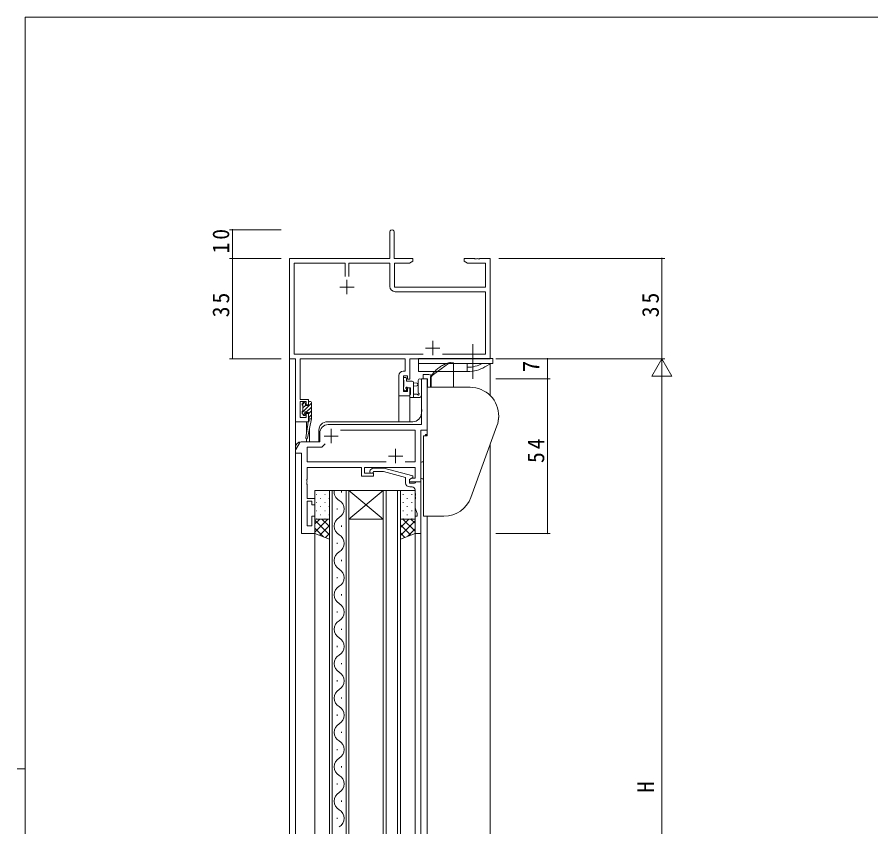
# Model space of a CAD drawing. Units: millimetres, scale not verified. Extents: x -594 to 199, y -420 to 144.
# Drawn here: x -594 to -295.8, y -141.3 to 141.4 of the extents above; entities that cross this region are included whole.
import ezdxf
from ezdxf.enums import TextEntityAlignment as Align

# ---------------------------------------------------------------- set-up
doc = ezdxf.new("R2010")
doc.units = ezdxf.units.MM
doc.header["$LTSCALE"] = 2
doc.linetypes.add('CHAIN2', pattern=[12, 9, -1, 1, -1])
doc.linetypes.add('DASHED3', pattern=[4, 3, -1])
for name, color, linetype, lineweight in [('0-1_YKK_ZWAK', 7, 'Continuous', 9), ('0-3_YKK_12', 2, 'Continuous', 9), ('0-4_YKK_D', 6, 'Continuous', 9), ('0-5_YKK_13', 4, 'Continuous', 9), ('0-6_YKK_11', 7, 'Continuous', 9)]:
    doc.layers.add(name, color=color, linetype=linetype, lineweight=lineweight)
doc.styles.add('ＭＳ ゴシック', font='')
doc.styles.get('ＭＳ ゴシック').set_extended_font_data('MS Gothic')

msp = doc.modelspace()

# ---------------------------------------------------------------- linework, layer by layer
at = {"layer": '0-1_YKK_ZWAK'}
for p, q in [((-591.2, -383.6), (-591.2, 141.4)), ((178.8, 141.4), (-591.2, 141.4)), ((-594, -121.1), (-591.2, -121.1))]:
    msp.add_line(p, q, dxfattribs=at)
at = {"layer": '0-3_YKK_12'}
for p, q in [((-498.821, 52.146), (-498.821, -340.325)), ((-428.821, 52.146), (-428.821, 22.151)), ((-428.821, 20.294), (-428.821, 9.29)), ((-452.821, 3.132), (-452.821, 15.146)), ((-450.821, 15.146), (-452.821, 15.146)), ((-450.821, 15.146), (-450.821, -2.554)), ((-460.721, 9.146), (-460.721, 0.146)), ((-456.821, 9.146), (-460.721, 9.146)), ((-456.821, 9.146), (-456.821, 0.146)), ((-496.821, 0.446), (-496.82, -8.828)), ((-492.921, 0.146), (-496.821, 0.146)), ((-492.921, 0.146), (-492.921, -3.51)), ((-485.621, 0.146), (-455.821, 0.146)), ((-492.921, -5.851), (-492.921, -6.854)), ((-496.821, -315.325), (-496.821, -8.854)), ((-494.621, -6.86), (-494.621, -6.854)), ((-428.821, -7.857), (-428.821, -340.325)), ((-496.821, -10.854), (-494.621, -10.854)), ((-494.621, -38.854), (-494.621, -10.854)), ((-484.921, -23.854), (-478.121, -23.854)), ((-484.921, -255.325), (-484.921, -23.854)), ((-483.921, -23.854), (-483.921, -255.325)), ((-480.761, -24.525), (-480.761, -24.125)), ((-479.121, -255.325), (-479.121, -23.854)), ((-466.121, -23.854), (-478.121, -33.854)), ((-478.121, -23.854), (-466.121, -33.854)), ((-478.121, -23.854), (-466.121, -23.854)), ((-478.121, -23.854), (-478.121, -255.325)), ((-466.121, -23.854), (-460.121, -23.854)), ((-466.121, -255.325), (-466.121, -23.854)), ((-465.121, -23.854), (-465.121, -255.325)), ((-461.121, -255.325), (-461.121, -23.854)), ((-460.121, -23.854), (-460.121, -255.325)), ((-482.281, -30.525), (-482.281, -30.125)), ((-478.121, -33.854), (-466.121, -33.854)), ((-450.821, -32.854), (-450.821, -274.725)), ((-480.761, -36.525), (-480.761, -36.125)), ((-490.021, -38.854), (-494.621, -38.854)), ((-490.021, -240.825), (-490.021, -38.854)), ((-455.021, -38.854), (-453.021, -38.854)), ((-455.021, -38.854), (-455.021, -240.825)), ((-453.021, -38.854), (-453.021, -240.325)), ((-482.281, -42.525), (-482.281, -42.125)), ((-480.761, -48.525), (-480.761, -48.125)), ((-482.281, -54.525), (-482.281, -54.125)), ((-480.761, -60.525), (-480.761, -60.125)), ((-482.281, -66.525), (-482.281, -66.125)), ((-480.761, -72.525), (-480.761, -72.125)), ((-482.281, -78.525), (-482.281, -78.125)), ((-480.761, -84.525), (-480.761, -84.125)), ((-482.281, -90.525), (-482.281, -90.125)), ((-480.761, -96.525), (-480.761, -96.125)), ((-482.281, -102.525), (-482.281, -102.125)), ((-480.761, -108.525), (-480.761, -108.125)), ((-482.281, -114.525), (-482.281, -114.125)), ((-480.761, -120.525), (-480.761, -120.125)), ((-482.281, -126.525), (-482.281, -126.125)), ((-480.761, -132.525), (-480.761, -132.125)), ((-482.281, -138.525), (-482.281, -138.125))]:
    msp.add_line(p, q, dxfattribs=at)
msp.add_lwpolyline([(-488.621, -2.854), (-488.621, -6.854), (-494.821, -6.854)], dxfattribs=at)
for centre, radius, start, end in [((-455.821, 3.146), 3, 270, 0), ((-485.621, -2.854), 3, 90, 180), ((-494.821, -8.854), 2, 90, 179.99985), ((-479.844, -24.325), 3.437, 172.11191, 240.79745), ((-483.198, -30.325), 3.437, 299.20253, 60.79745), ((-479.844, -36.325), 3.437, 119.20253, 240.79745), ((-483.198, -42.325), 3.437, 299.20253, 60.79745), ((-479.844, -48.325), 3.437, 119.20253, 240.79745), ((-483.198, -54.325), 3.437, 299.20253, 60.79745), ((-479.844, -60.325), 3.437, 119.20253, 240.79745), ((-483.198, -66.325), 3.437, 299.20253, 60.79745), ((-479.844, -72.325), 3.437, 119.20253, 240.79745), ((-483.198, -78.325), 3.437, 299.20253, 60.79745), ((-479.844, -84.325), 3.437, 119.20253, 240.79745), ((-483.198, -90.325), 3.437, 299.20253, 60.79745), ((-479.844, -96.325), 3.437, 119.20253, 240.79745), ((-483.198, -102.325), 3.437, 299.20253, 60.79745), ((-479.844, -108.325), 3.437, 119.20253, 240.79745), ((-483.198, -114.325), 3.437, 299.20253, 60.79745), ((-479.844, -120.325), 3.437, 119.20253, 240.79745), ((-483.198, -126.325), 3.437, 299.20253, 60.79745), ((-479.844, -132.325), 3.437, 119.20253, 240.79745), ((-483.198, -138.325), 3.437, 299.20253, 60.79745)]:
    msp.add_arc(centre, radius, start, end, dxfattribs=at)
at = {"layer": '0-4_YKK_D'}
for p, q in [((-501.821, 67.146), (-519.821, 67.146)), ((-518.821, 57.146), (-518.821, 67.146)), ((-501.821, 57.146), (-519.821, 57.146)), ((-501.821, 57.146), (-519.821, 57.146)), ((-518.821, 22.146), (-518.821, 57.146)), ((-425.821, 57.146), (-367.821, 57.146)), ((-368.821, 57.146), (-368.821, 22.146)), ((-501.821, 22.146), (-519.821, 22.146)), ((-426.821, 22.146), (-407.821, 22.146)), ((-425.821, 22.146), (-367.821, 22.146)), ((-425.821, 22.146), (-367.821, 22.146)), ((-408.821, 15.146), (-408.821, 22.146)), ((-368.821, 22.146), (-372.321, 16.084)), ((-368.821, 22.146), (-368.821, 10.022)), ((-368.821, 22.146), (-365.321, 16.084)), ((-426.821, 15.146), (-407.821, 15.146)), ((-426.821, 15.146), (-407.821, 15.146)), ((-408.821, 15.146), (-408.821, -38.854)), ((-372.321, 16.084), (-365.321, 16.084)), ((-368.821, 15.146), (-368.821, -278.325)), ((-426.821, -38.854), (-407.821, -38.854))]:
    msp.add_line(p, q, dxfattribs=at)
for centre, start, end in [((-518.821, 67.146), 90, 270), ((-518.821, 67.146), 270, 90), ((-518.821, 57.146), 90, 270), ((-518.821, 57.146), 90, 270), ((-518.821, 57.146), 270, 90), ((-518.821, 57.146), 270, 90), ((-368.821, 57.146), 90, 270), ((-368.821, 57.146), 270, 90), ((-518.821, 22.146), 90, 270), ((-518.821, 22.146), 270, 90), ((-408.821, 22.146), 90, 270), ((-408.821, 22.146), 270, 90), ((-408.821, 15.146), 90, 270), ((-408.821, 15.146), 90, 270), ((-408.821, 15.146), 270, 90), ((-408.821, 15.146), 270, 90), ((-408.821, -38.854), 90, 270), ((-408.821, -38.854), 270, 90)]:
    msp.add_arc(centre, 0.106, start, end, dxfattribs=at)
at = {"layer": '0-5_YKK_13', "linetype": 'CHAIN2'}
msp.add_line((-434.823, 15.12), (-434.823, 27.25), dxfattribs=at)
at = {"layer": '0-5_YKK_13'}
for p, q in [((-436.821, 22.151), (-453.821, 22.151)), ((-453.821, 22.151), (-453.821, 20.491)), ((-436.821, 22.151), (-427.821, 22.151)), ((-427.821, 22.151), (-427.821, 20.491)), ((-453.821, 20.491), (-436.821, 20.491)), ((-453.821, 19.15), (-453.821, 20.491)), ((-453.821, 17.65), (-453.821, 19.15)), ((-436.821, 20.491), (-431.507, 20.491)), ((-436.821, 19.151), (-436.821, 20.491)), ((-436.821, 19.151), (-436.638, 19.151)), ((-436.821, 19.15), (-436.821, 19.151)), ((-436.821, 17.65), (-436.821, 19.15)), ((-431.507, 20.491), (-428.474, 20.491)), ((-430.64, 19.258), (-428.474, 20.491)), ((-428.474, 20.491), (-427.821, 20.491)), ((-459.091, 15.246), (-459.091, 14.746)), ((-458.291, 15.546), (-458.791, 15.546)), ((-457.991, 14.346), (-457.991, 15.246)), ((-449.621, 17.65), (-453.821, 17.65)), ((-452.201, 16.646), (-450.201, 16.646)), ((-452.201, 15.146), (-452.201, 16.646)), ((-440.621, 17.65), (-449.621, 17.65)), ((-449.621, 15.86), (-449.621, 12.157)), ((-449.421, 15.46), (-449.421, 12.157)), ((-449.019, 16.261), (-447.157, 17.65)), ((-441.621, 17.65), (-441.621, 12.157)), ((-436.821, 17.65), (-440.621, 17.65)), ((-436.821, 17.65), (-436.64, 17.65)), ((-459.091, 12.246), (-459.091, 11.646)), ((-458.891, 14.547), (-458.891, 12.446)), ((-456.091, 14.346), (-457.991, 14.346)), ((-457.53, 11.946), (-456.591, 11.946)), ((-456.591, 11.946), (-456.591, 9.646)), ((-455.591, 8.547), (-455.591, 13.846)), ((-455.591, 13.746), (-454.447, 13.645)), ((-455.591, 12.547), (-454.447, 12.648)), ((-453.921, 10.282), (-453.921, 14.53)), ((-452.721, 9.351), (-452.721, 14.53)), ((-450.821, 12.157), (-435.821, 12.157)), ((-450.821, 10.257), (-450.821, 12.157)), ((-459.003, 11.434), (-458.503, 10.934)), ((-457.991, 11.146), (-457.991, 11.485)), ((-456.791, 9.446), (-456.791, 8.846)), ((-454.411, 9.746), (-455.591, 9.746)), ((-452.789, 9.162), (-453.141, 8.73)), ((-450.821, 10.257), (-450.821, -4.843)), ((-493.658, 6.846), (-494.421, 6.083)), ((-491.221, 6.589), (-494.421, 3.389)), ((-494.421, 6.546), (-494.421, 6.046)), ((-493.621, 6.846), (-494.121, 6.846)), ((-493.321, 5.746), (-493.321, 6.546)), ((-492.221, 6.846), (-492.221, 5.746)), ((-492.033, 7.125), (-492.2, 6.958)), ((-491.521, 7.146), (-491.921, 7.146)), ((-491.221, 6.846), (-491.221, 1.149)), ((-456.491, 8.547), (-453.528, 8.547)), ((-494.421, 3.646), (-494.421, 3.046)), ((-494.221, 5.846), (-494.221, 3.846)), ((-493.321, 5.836), (-494.221, 4.936)), ((-493.389, 3.075), (-493.981, 2.482)), ((-492.221, 5.746), (-493.321, 5.746)), ((-491.221, 5.242), (-493.05, 3.414)), ((-492.86, 3.346), (-492.221, 3.346)), ((-491.221, 3.895), (-492.221, 2.895)), ((-492.221, 3.346), (-492.221, 1.149)), ((-494.333, 2.834), (-493.833, 2.334)), ((-493.321, 2.546), (-493.321, 2.885)), ((-492.395, 0.035), (-493.218, -5.507)), ((-491.221, 1.149), (-492.628, -5.613)), ((-492.221, 1.149), (-492.235, 1.061)), ((-491.221, 2.548), (-492.221, 1.548)), ((-491.221, 1.149), (-492.221, 1.149)), ((-491.221, 1.201), (-491.274, 1.149)), ((-491.921, -2.217), (-491.921, -6.854)), ((-435.524, -26.265), (-426.424, -1.263)), ((-452.021, -4.843), (-450.821, -4.843)), ((-452.021, -30.945), (-452.021, -4.843)), ((-451.321, -4.345), (-451.321, -4.843)), ((-451.071, -4.345), (-451.321, -4.345)), ((-451.071, -4.345), (-450.821, -4.595)), ((-451.071, -4.345), (-451.071, -4.843)), ((-453.021, -19.345), (-453.021, -14.345)), ((-452.521, -13.845), (-452.021, -13.845)), ((-452.021, -19.845), (-452.521, -19.845)), ((-489.601, -25.274), (-489.401, -25.274)), ((-488.186, -23.859), (-487.986, -23.859)), ((-488.186, -26.689), (-487.986, -26.689)), ((-486.571, -25.274), (-486.371, -25.274)), ((-485.156, -23.859), (-484.956, -23.859)), ((-485.156, -26.689), (-484.956, -26.689)), ((-459.301, -25.274), (-459.101, -25.274)), ((-457.886, -23.859), (-457.686, -23.859)), ((-457.886, -26.688), (-457.686, -26.688)), ((-456.271, -25.274), (-456.071, -25.274)), ((-489.601, -28.104), (-489.401, -28.104)), ((-488.186, -29.519), (-487.986, -29.519)), ((-486.571, -28.104), (-486.371, -28.104)), ((-485.156, -29.519), (-484.956, -29.519)), ((-459.301, -28.104), (-459.101, -28.104)), ((-457.886, -29.519), (-457.686, -29.519)), ((-456.271, -28.104), (-456.071, -28.104)), ((-489.601, -30.934), (-489.401, -30.934)), ((-488.186, -32.349), (-487.986, -32.349)), ((-486.571, -30.934), (-486.371, -30.934)), ((-485.156, -32.349), (-484.956, -32.349)), ((-459.301, -30.934), (-459.101, -30.934)), ((-457.886, -32.349), (-457.686, -32.349)), ((-456.271, -30.933), (-456.071, -30.933)), ((-452.021, -30.943), (-452.021, -32.843)), ((-488.329, -33.854), (-490.021, -35.545)), ((-485.501, -33.854), (-490.021, -38.374)), ((-490.021, -34.222), (-484.921, -39.322)), ((-489.601, -33.764), (-489.401, -33.764)), ((-487.561, -33.854), (-484.921, -36.493)), ((-486.571, -33.764), (-486.371, -33.764)), ((-460.045, -33.854), (-460.121, -33.929)), ((-457.217, -33.854), (-460.121, -36.758)), ((-455.021, -34.486), (-460.121, -39.586)), ((-459.301, -33.764), (-459.101, -33.764)), ((-459.277, -33.854), (-455.021, -38.109)), ((-456.448, -33.854), (-455.021, -35.281)), ((-456.271, -33.764), (-456.071, -33.764)), ((-444.921, -32.845), (-452.021, -32.845)), ((-490.021, -37.05), (-487.054, -40.017)), ((-484.921, -36.102), (-488.334, -39.515)), ((-460.121, -35.837), (-456.518, -39.441)), ((-460.121, -38.666), (-458.55, -40.237)), ((-455.021, -37.315), (-457.553, -39.846)), ((-484.921, -38.931), (-486.302, -40.312))]:
    msp.add_line(p, q, dxfattribs=at)
at = {"layer": '0-5_YKK_13', "linetype": 'DASHED3'}
for p, q in [((-447.157, 17.65), (-443.387, 20.463)), ((-442.621, 20.858), (-442.918, 20.858)), ((-442.621, 20.661), (-442.789, 20.661)), ((-442.621, 20.858), (-442.621, 20.661)), ((-442.621, 20.661), (-441.621, 20.661)), ((-441.621, 20.661), (-441.621, 17.65))]:
    msp.add_line(p, q, dxfattribs=at)
at = {"layer": '0-5_YKK_13'}
for points in [[(-452.201, 15.146), (-450.701, 15.146), (-450.701, 12.157)], [(-450.701, 14.646), (-450.821, 14.646), (-450.821, -0.254)]]:
    msp.add_lwpolyline(points, dxfattribs=at)
for points in [[(-490.021, -33.854), (-484.921, -33.854), (-484.921, -23.854), (-490.021, -23.854)], [(-455.021, -33.854), (-460.121, -33.854), (-460.121, -23.854), (-455.021, -23.854)], [(-484.921, -33.854), (-484.921, -40.854), (-490.021, -38.854), (-490.021, -33.854)], [(-460.121, -33.854), (-460.121, -40.854), (-455.021, -38.854), (-455.021, -33.854)]]:
    msp.add_lwpolyline(points, close=True, dxfattribs=at)
at = {"layer": '0-5_YKK_13', "linetype": 'DASHED3'}
for centre, radius, start, end in [((-439.546, 9.342), 12, 106.31998, 136.17914), ((-442.789, 19.661), 1, 90, 126.72348)]:
    msp.add_arc(centre, radius, start, end, dxfattribs=at)
at = {"layer": '0-5_YKK_13'}
for centre, radius, start, end in [((-436.64, 29.65), 12, 270, 300.00179), ((-436.638, 29.651), 10.5, 270, 299.25827), ((-458.791, 15.246), 0.3, 90, 180), ((-458.291, 15.246), 0.3, 0, 90), ((-453.321, 14.53), 0.6, 0, 180), ((-450.201, 15.646), 1, 34.85283, 90), ((-439.546, 9.342), 12, 136.17914, 147.09679), ((-448.421, 15.46), 1, 126.72348, 180), ((-458.891, 14.746), 0.2, 180, 270), ((-458.891, 12.246), 0.2, 90, 180), ((-457.991, 11.946), 0.25, 33.05573, 236.94426), ((-457.53, 12.246), 0.3, 213.05573, 270), ((-456.091, 13.846), 0.5, 0, 90), ((-454.491, 13.146), 0.5, 275.09206, 84.90793), ((-435.821, 2.157), 10, 359.16617, 90), ((-458.791, 11.646), 0.3, 180, 225), ((-458.291, 11.146), 0.3, 225, 0), ((-458.291, 11.485), 0.3, 0, 56.94426), ((-456.591, 9.446), 0.2, 90, 180), ((-454.411, 9.446), 0.3, 30, 90), ((-453.891, 9.746), 0.3, 210, 63.2563), ((-453.621, 10.282), 0.3, 180, 243.2563), ((-453.021, 9.351), 0.3, 320.76546, 0), ((-494.121, 6.546), 0.3, 90, 180), ((-494.221, 6.046), 0.2, 180, 270), ((-493.621, 6.546), 0.3, 0, 90), ((-491.921, 6.846), 0.3, 90, 180), ((-491.521, 6.846), 0.3, 0, 90), ((-456.491, 8.846), 0.3, 180, 270), ((-453.528, 9.047), 0.5, 270, 320.76546), ((-494.221, 3.646), 0.2, 90, 180), ((-494.121, 3.046), 0.3, 180, 225), ((-493.321, 3.346), 0.25, 33.05573, 236.94426), ((-493.621, 2.885), 0.3, 0, 56.94426), ((-492.86, 3.646), 0.3, 213.05573, 270), ((-493.621, 2.546), 0.3, 225, 0), ((-492.098, -0.01), 0.3, 111.55064, 171.55064), ((-491.939, 1.013), 0.3, 170.80246, 230.80246), ((-492.318, 0.549), 0.3, 291.55064, 50.80246), ((-435.821, 2.157), 10, 340.00008, 0), ((-435.821, 2.157), 10, 340.00008, 359.16617), ((-492.921, -5.552), 0.3, 171.55064, 348.25018), ((-452.521, -14.345), 0.5, 90, 180), ((-452.521, -19.345), 0.5, 180, 270), ((-444.921, -22.845), 10, 270, 340.00008)]:
    msp.add_arc(centre, radius, start, end, dxfattribs=at)
at = {"layer": '0-6_YKK_11'}
for p, q in [((-463.821, 57.146), (-463.821, 66.396)), ((-462.321, 66.396), (-462.321, 57.146)), ((-498.821, 57.146), (-463.821, 57.146)), ((-462.321, 57.146), (-455.821, 57.146)), ((-455.821, 57.146), (-455.821, 56.146)), ((-437.821, 56.146), (-437.821, 57.146)), ((-437.821, 57.146), (-434.279, 57.146)), ((-433.279, 57.146), (-433.096, 57.026)), ((-428.821, 57.146), (-428.821, 22.146)), ((-497.191, 55.516), (-497.191, 23.776)), ((-479.471, 55.516), (-497.191, 55.516)), ((-479.471, 50.846), (-479.471, 55.516)), ((-479.471, 50.846), (-479.471, 55.516)), ((-478.171, 55.516), (-478.171, 50.846)), ((-463.821, 55.516), (-478.171, 55.516)), ((-463.821, 47.316), (-463.821, 55.516)), ((-456.912, 55.516), (-462.191, 55.516)), ((-462.191, 55.516), (-462.191, 47.146)), ((-455.821, 56.146), (-456.912, 55.516)), ((-436.73, 55.516), (-437.821, 56.146)), ((-430.451, 55.516), (-436.73, 55.516)), ((-430.451, 47.146), (-430.451, 55.516)), ((-478.821, 49.646), (-478.821, 44.646)), ((-481.321, 47.146), (-476.321, 47.146)), ((-462.191, 47.146), (-430.451, 47.146)), ((-430.451, 45.516), (-462.021, 45.516)), ((-430.451, 23.776), (-430.451, 45.516)), ((-448.821, 28.346), (-448.821, 23.346)), ((-451.321, 25.846), (-446.321, 25.846)), ((-497.191, 23.776), (-452.172, 23.776)), ((-496.821, 0.146), (-496.821, 22.146)), ((-458.451, 22.146), (-495.191, 22.146)), ((-495.191, 22.146), (-495.191, 7.946)), ((-458.451, 17.746), (-458.451, 22.146)), ((-428.821, 22.146), (-456.821, 22.146)), ((-456.821, 22.146), (-456.821, 14.946)), ((-445.471, 23.776), (-430.451, 23.776)), ((-460.721, 9.146), (-460.721, 16.246)), ((-459.221, 17.746), (-458.451, 17.746)), ((-459.091, 16.116), (-459.091, 10.646)), ((-457.621, 16.116), (-459.091, 16.116)), ((-457.621, 14.946), (-457.621, 16.116)), ((-456.821, 14.946), (-457.621, 14.946)), ((-457.621, 10.646), (-457.621, 11.946)), ((-457.621, 11.946), (-456.821, 11.946)), ((-456.821, 11.946), (-456.821, 9.146)), ((-456.821, 9.146), (-460.721, 9.146)), ((-459.091, 10.646), (-457.621, 10.646)), ((-452.751, -0.854), (-485.321, -0.854)), ((-484.321, -2.354), (-484.321, -7.354)), ((-486.821, -4.854), (-481.821, -4.854)), ((-495.377, -7.354), (-496.687, -9.621)), ((-464.321, -11.854), (-459.321, -11.854)), ((-461.821, -9.354), (-461.821, -14.354)), ((-465.171, -13.924), (-492.691, -13.924)), ((-456.021, -22.654), (-456.821, -22.654))]:
    msp.add_line(p, q, dxfattribs=at)
for points in [[(-496.821, 22.146), (-498.821, 22.146), (-498.821, 57.146)], [(-434.279, 57.146), (-434.096, 57.026), (-433.546, 57.026), (-433.363, 57.146), (-433.279, 57.146)], [(-433.096, 57.026), (-432.546, 57.026), (-432.363, 57.146), (-428.821, 57.146)], [(-496.821, -10.122), (-496.821, -10.854), (-494.621, -10.854), (-494.621, -38.854), (-490.021, -38.854), (-490.021, -32.854), (-491.021, -32.854), (-491.021, -36.154), (-492.691, -36.154), (-492.691, -27.654), (-491.021, -27.654), (-491.021, -28.854), (-490.021, -28.854), (-490.021, -26.654), (-492.691, -26.654), (-492.691, -21.812), (-492.811, -21.628), (-492.811, -21.079), (-492.691, -20.895), (-492.691, -20.812), (-492.811, -20.628), (-492.811, -20.079), (-492.691, -19.895), (-492.691, -15.854), (-473.721, -15.854), (-473.721, -18.854), (-469.521, -18.854), (-469.521, -17.854), (-472.721, -17.854), (-472.721, -15.854), (-454.951, -15.854), (-454.951, -19.554), (-456.155, -19.554), (-457.021, -20.054), (-457.021, -20.854), (-453.021, -20.854), (-453.021, -2.854), (-450.821, -2.854), (-450.821, 15.146), (-452.751, 15.146)], [(-452.751, 15.146), (-452.751, 4.605), (-452.631, 4.421), (-452.631, 3.872), (-452.751, 3.688), (-452.751, -0.854)], [(-495.191, 7.946), (-492.221, 7.946), (-492.221, 6.046), (-493.021, 6.046), (-493.021, 7.146), (-495.191, 7.146), (-495.191, 1.646), (-493.021, 1.646), (-493.021, 3.046), (-492.221, 3.046), (-492.221, 0.146), (-496.821, 0.146)], [(-481.081, -2.784), (-454.951, -2.784), (-454.951, -13.924), (-458.47, -13.924)], [(-488.321, -3.854), (-488.321, -6.854), (-494.321, -6.854), (-494.511, -6.854)], [(-465.171, -13.924), (-492.691, -13.924), (-492.691, -8.784), (-487.621, -8.784), (-486.462, -7.625)], [(-470.645, -16.829), (-469.87, -16.054), (-465.925, -16.054), (-455.821, -18.761), (-455.821, -19.361), (-457.021, -20.054), (-457.021, -21.354), (-455.221, -21.354), (-455.021, -21.154), (-454.721, -20.854), (-453.021, -20.854)], [(-458.321, -21.154), (-458.321, -19.333), (-466.083, -17.254), (-469.373, -17.254), (-469.797, -17.678)], [(-453.021, -20.854), (-453.021, -38.854), (-455.021, -38.854), (-455.021, -32.854), (-454.321, -32.854), (-454.321, -31.854), (-455.021, -29.93), (-455.021, -26.812), (-454.901, -26.629), (-454.901, -26.079), (-455.021, -25.895), (-455.021, -25.812), (-454.901, -25.629), (-454.901, -25.079), (-455.021, -24.895), (-455.021, -23.654)]]:
    msp.add_lwpolyline(points, dxfattribs=at)
for centre, radius, start, end in [((-463.071, 66.396), 0.75, 359.99998, 180), ((-462.021, 47.316), 1.8, 180, 269.99998), ((-459.221, 16.246), 1.5, 90, 179.99998), ((-485.321, -3.854), 3, 90, 179.99998), ((-494.511, -7.854), 1, 89.99998, 150.00002), ((-495.821, -10.122), 1, 149.99994, 179.99995), ((-470.221, -17.254), 0.6, 134.99998, 315), ((-456.821, -21.154), 1.5, 180, 269.99998), ((-456.021, -23.654), 1, 0, 89.99998)]:
    msp.add_arc(centre, radius, start, end, dxfattribs=at)

# ---------------------------------------------------------------- texts
at = {"layer": '0-4_YKK_D', "color": 7, "style": 'ＭＳ ゴシック'}
for s, p in [('7', (-409.821, 17.446)), ('H', (-369.821, -129.402))]:
    msp.add_text(s, height=5.865, rotation=90, dxfattribs=at).set_placement(p, align=Align.BOTTOM_LEFT)
at = {"layer": '0-4_YKK_D', "color": 7, "char_height": 5.865, "attachment_point": 7, "rotation": 90, "style": 'ＭＳ ゴシック'}
for s, insert in [('\\T1.27;\\W0.95;10', (-519.821, 58.845)), ('\\T1.27;\\W0.95;35', (-519.821, 36.576)), ('\\T1.27;\\W0.95;35', (-369.821, 36.576)), ('\\T1.27;\\W0.95;54', (-409.821, -14.291))]:
    msp.add_mtext(s, dxfattribs=dict(at, insert=insert))

doc.saveas('drawing.dxf')
